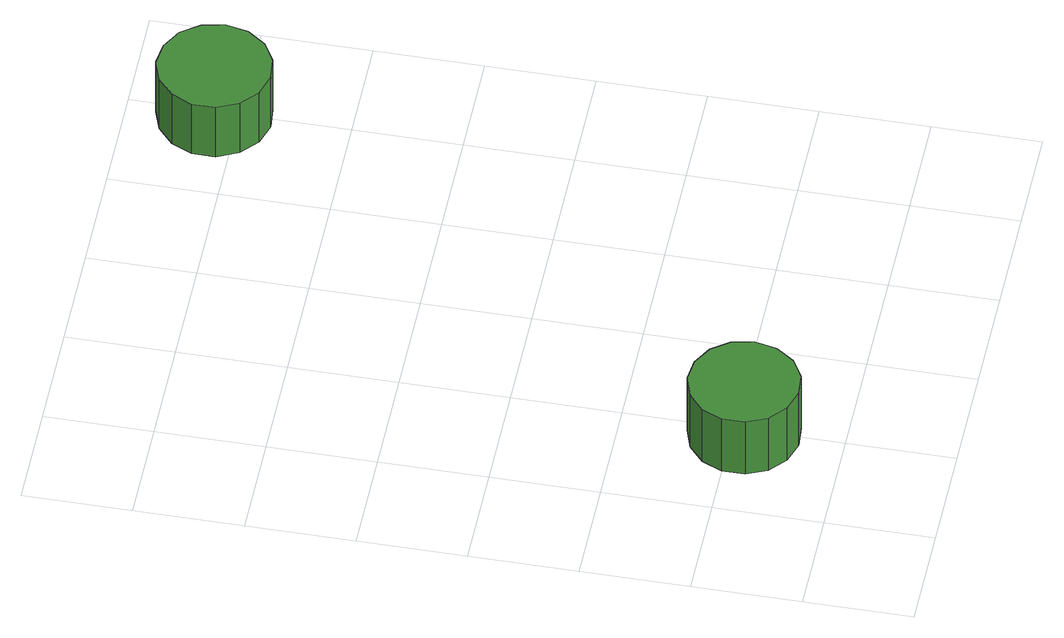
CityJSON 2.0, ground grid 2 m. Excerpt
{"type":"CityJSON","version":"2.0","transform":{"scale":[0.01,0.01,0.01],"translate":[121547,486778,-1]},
"CityObjects":{
"tree1":{"type":"SolitaryVegetationObject","attributes":{"function":"something"},"geometry":[{"type":"MultiSurface","lod":"1","boundaries":[[[0,1,2,3,4,5,6,7,8,9,10,11,12,13,14]],[[15,16,17,18,19,20,21,22,23,24,25,26,27,28,29]],[[0,29,28,1]],[[1,28,27,2]],[[2,27,26,3]],[[3,26,25,4]],[[4,25,24,5]],[[5,24,23,6]],[[6,23,22,7]],[[7,22,21,8]],[[8,21,20,9]],[[9,20,19,10]],[[10,19,18,11]],[[11,18,17,12]],[[12,17,16,13]],[[13,16,15,14]],[[14,15,29,0]]]}]},
"tree2":{"type":"SolitaryVegetationObject","attributes":{"function":"something"},"geometry":[{"type":"MultiSurface","lod":"1","boundaries":[[[30,31,32,33,34,35,36,37,38,39,40,41,42,43,44]],[[45,46,47,48,49,50,51,52,53,54,55,56,57,58,59]],[[30,59,58,31]],[[31,58,57,32]],[[32,57,56,33]],[[33,56,55,34]],[[34,55,54,35]],[[35,54,53,36]],[[36,53,52,37]],[[37,52,51,38]],[[38,51,50,39]],[[39,50,49,40]],[[40,49,48,41]],[[41,48,47,42]],[[42,47,46,43]],[[43,46,45,44]],[[44,45,59,30]]]}]}
},
"vertices":[
[292,180,199],[283,221,199],[259,254,199],[223,275,199],[181,280,199],[141,267,199],[110,239,199],[93,201,199],[93,159,199],[110,121,199],[141,93,199],[181,80,199],[223,84,199],[259,105,199],[283,139,199],[283,139,69],[259,105,69],[223,84,69],[181,80,69],[141,93,69],[110,121,69],[93,159,69],[93,201,69],[110,239,69],[141,267,69],[181,280,69],[223,275,69],[259,254,69],[283,221,69],[292,180,69],
[895,1244,193],[886,1286,193],[861,1321,193],[823,1342,193],[781,1347,193],[740,1333,193],[708,1305,193],[690,1265,193],[690,1222,193],[708,1183,193],[740,1154,193],[781,1141,193],[823,1146,193],[861,1167,193],[886,1202,193],[886,1202,70],[861,1167,70],[823,1146,70],[781,1141,70],[740,1154,70],[708,1183,70],[690,1222,70],[690,1265,70],[708,1305,70],[740,1333,70],[781,1347,70],[823,1342,70],[861,1321,70],[886,1286,70],[895,1244,70]
]}
